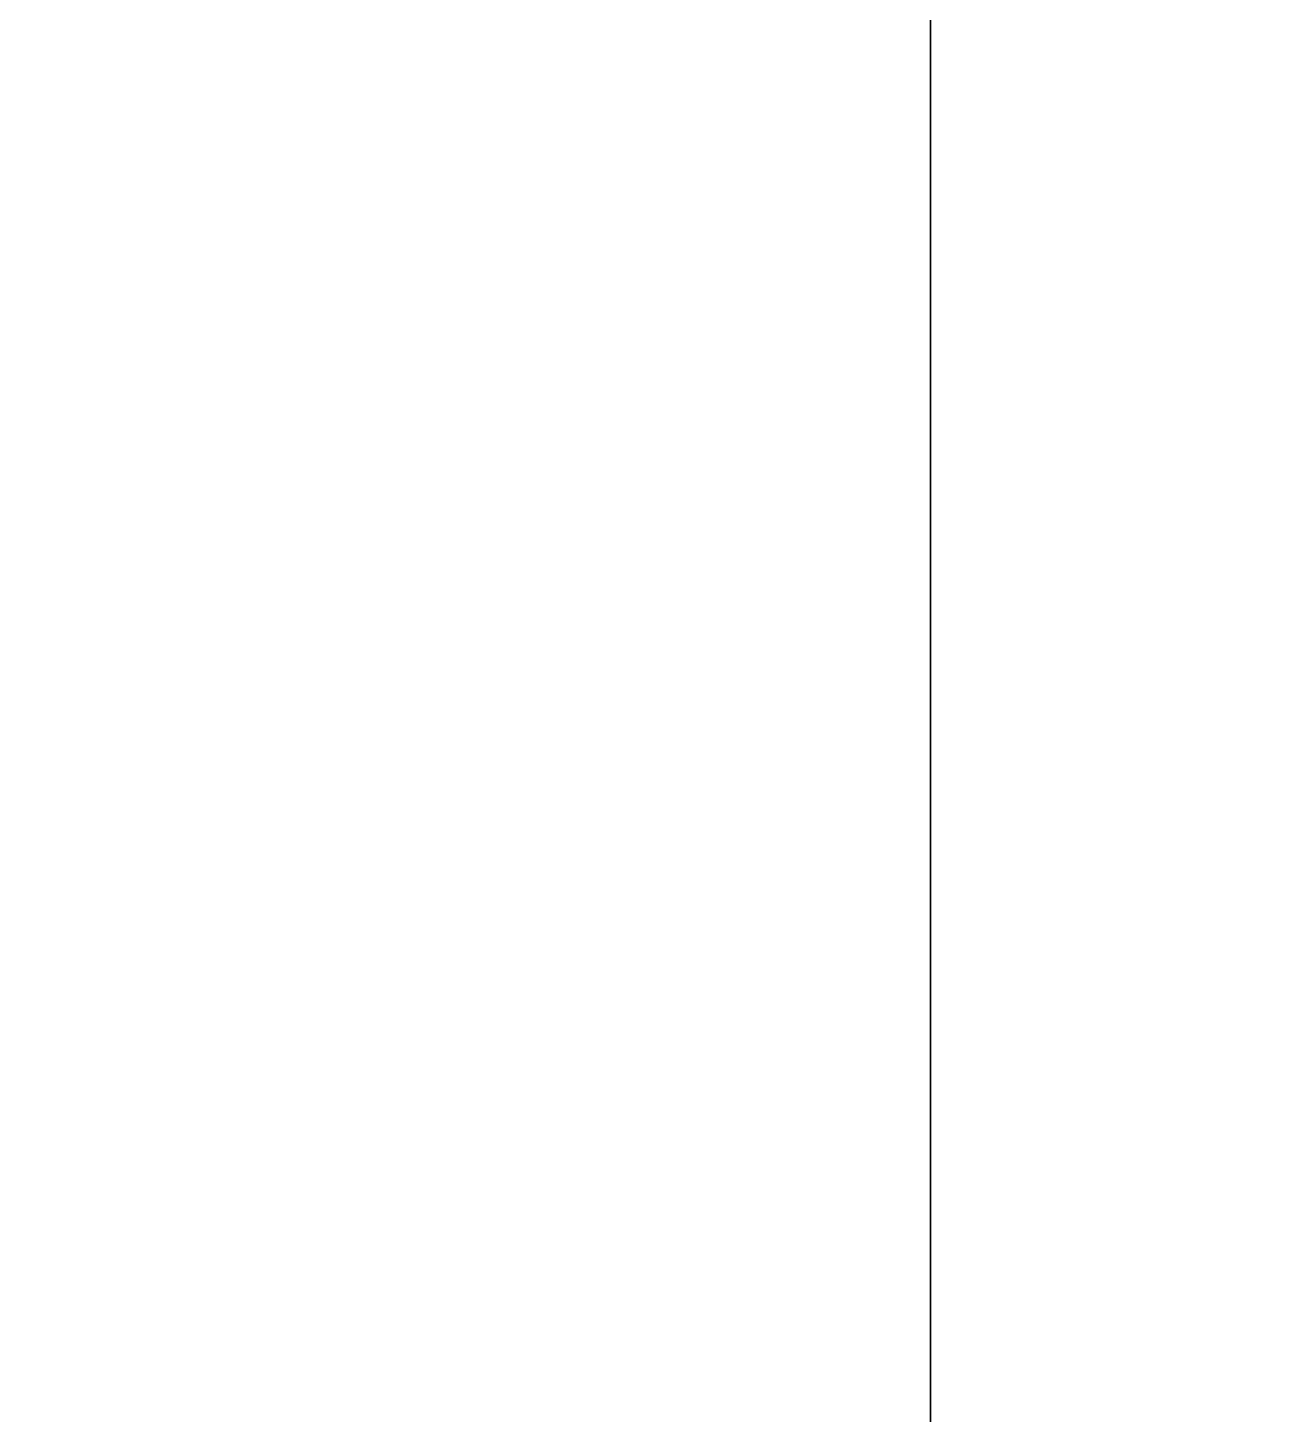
# Model space of a CAD drawing. Extents: x -3.3 to 26.7, y -2 to 14.5.
# Drawn here: x 3.219 to 3.4796, y 0.6075 to 0.8973 of the extents above; entities that cross this region are included whole.
import ezdxf

# ---------------------------------------------------------------- set-up
doc = ezdxf.new("R2010")
doc.units = 0
doc.layers.add('UB3D', color=1, linetype='CONTINUOUS')

msp = doc.modelspace()

# ---------------------------------------------------------------- linework, layer by layer
at = {"layer": 'UB3D', "color": 254}
for points in [[(3.9076, -1.683333, -25.2516), (3.4076, -1.683333, -25.2516), (3.9076, 6.233333, -25.2516)], [(3.4076, -1.683333, -25.2516), (3.9076, 6.233333, -25.2516), (3.4076, 6.233333, -25.2516)], [(3.4076, -1.683333, -25.7516), (3.9076, -1.683333, -25.7516), (3.4076, 6.233333, -25.7516)], [(3.9076, -1.683333, -25.7516), (3.4076, 6.233333, -25.7516), (3.9076, 6.233333, -25.7516)], [(3.4076, -1.683333, -25.2516), (3.4076, -1.683333, -25.7516), (3.4076, 6.233333, -25.2516)], [(3.4076, -1.683333, -25.7516), (3.4076, 6.233333, -25.2516), (3.4076, 6.233333, -25.7516)]]:
    msp.add_3dface(points, dxfattribs=at)
at = {"layer": 'UB3D', "color": 20}
for points in [[(4.54, 0.500101, -14.07), (0.73, 0.500101, -14.07), (0.73, 4.500101, -14.07), (4.54, 4.500101, -14.07)], [(0.73, 0.500101, -3.91), (4.54, 0.500101, -3.91), (4.54, 4.500101, -3.91), (0.73, 4.500101, -3.91)]]:
    msp.add_3dface(points, dxfattribs=at)
at = {"layer": 'UB3D', "color": 27}
for points in [[(2.387854, 0.500101, -24.232362), (7.467346, 0.500101, -24.232362), (7.467346, 2.500101, -24.232362), (2.387854, 2.500101, -24.232362)], [(7.467346, 0.500101, -26.766774), (2.387854, 0.500101, -26.766774), (2.387854, 2.500101, -26.766774), (7.467346, 2.500101, -26.766774)]]:
    msp.add_3dface(points, dxfattribs=at)

doc.saveas('drawing.dxf')
